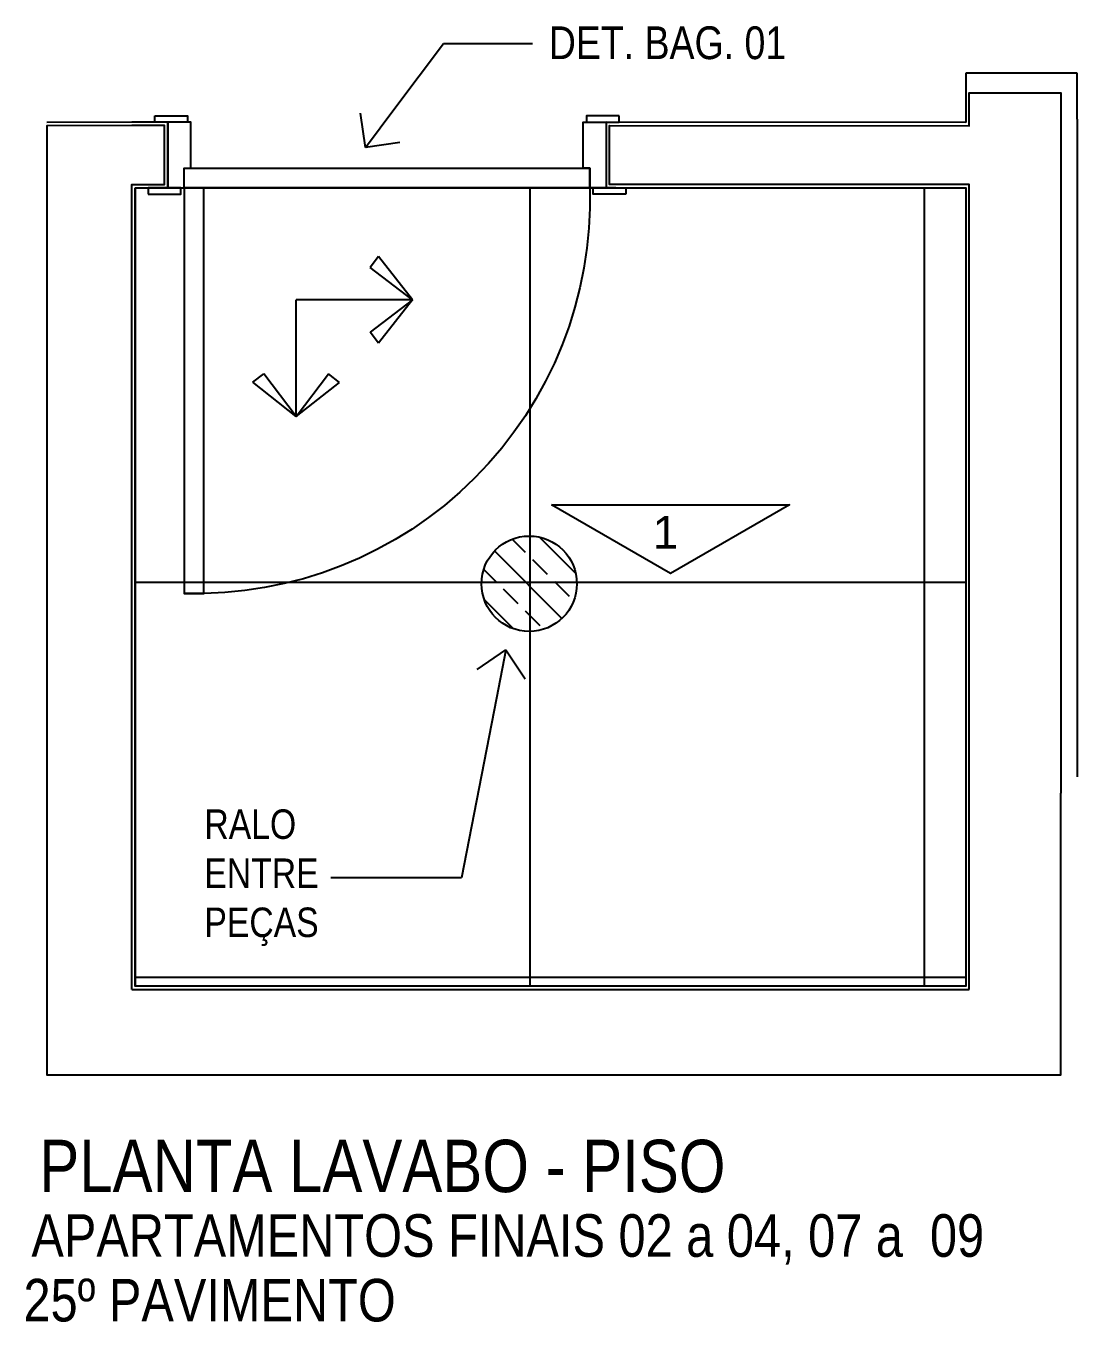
# Model space of a CAD drawing. Header units: metres. Extents: x 3 to 168, y -142 to 28.
# Drawn here: x 93.487 to 95.094, y -25.049 to -23.068 of the extents above; entities that cross this region are included whole.
import ezdxf
from ezdxf import colors
from ezdxf.entities.mleader import LeaderData, LeaderLine
from ezdxf.math import Vec2, Vec3

# ---------------------------------------------------------------- set-up
doc = ezdxf.new("R2010")
doc.units = ezdxf.units.M
doc.linetypes.add('DASHEDX2', pattern=[1.5, 1, -0.5])
for name, color, linetype in [('ARQ-ALV ACAB', 4, 'Continuous'), ('ARQ-ALV OSSO', 5, 'Continuous'), ('ARQ-AUX2', 2, 'Continuous'), ('ARQ-CAX @ 1', 1, 'Continuous'), ('ARQ-CERÂMICA', 7, 'Continuous'), ('ARQ-PRJ', 7, 'DASHEDX2'), ('ARQ-SIM', 1, 'Continuous'), ('ARQ-TXT', 2, 'Continuous')]:
    doc.layers.add(name, color=color, linetype=linetype)
doc.styles.add('Adesa', font='ARIALN.TTF')
doc.styles.add('Arial', font='arial.ttf')

# ---------------------------------------------------------------- blocks, each defined once
blk = doc.blocks.new('*U116')
for points in [[(0, 0), (0, 0.62), (0.03, 0.62), (0.03, 0)], [(-0.055, 0.01), (-0.005, 0.01), (-0.005, 0), (-0.055, 0)], [(0.675, 0.01), (0.625, 0.01), (0.625, 0), (0.675, 0)], [(-0.045, -0.11), (0.005, -0.11), (0.005, -0.1), (-0.045, -0.1)], [(0.665, -0.11), (0.615, -0.11), (0.615, -0.1), (0.665, -0.1)]]:
    blk.add_lwpolyline(points, close=True)
for points in [[(-0.04, 0), (0, 0), (0, -0.03), (0.01, -0.03), (0.01, -0.1), (-0.025, -0.1), (-0.025, 0)], [(0.66, 0), (0.62, 0), (0.62, -0.03), (0.61, -0.03), (0.61, -0.1), (0.645, -0.1), (0.645, 0)]]:
    blk.add_lwpolyline(points)
at = {"layer": 'ARQ-PRJ'}
blk.add_arc((0.0179, 0.0179), 0.6024, 358.2986, 91.7014, dxfattribs=at)
blk = doc.blocks.new('VISTA')
at = {"layer": 'ARQ-SIM'}
blk.add_lwpolyline([(-0.00525, -0.009093), (-0.00525, 0.009093), (0, 0)], close=True, dxfattribs=at)
at = {"layer": 'ARQ-SIM', "color": 5, "style": 'Adesa'}
blk.add_attdef('4', (-0.001899, -0.001351), '', height=0.0025, rotation=90, dxfattribs=at)
blk = doc.blocks.new('Seta para pag.piso')
for p, q in [((0, 0.1126), (-0.0418, 0.0796)), ((0, 0.1126), (-0.0312, 0.0715)), ((0, 0.1126), (0, 0)), ((0, 0.1126), (0.0418, 0.0795)), ((0, 0.1126), (0.0312, 0.0715)), ((-0.0418, 0.0796), (-0.0312, 0.0715)), ((0.0418, 0.0795), (0.0312, 0.0715)), ((-0.1126, 0), (-0.0795, 0.0418)), ((-0.0795, 0.0418), (-0.0715, 0.0312)), ((-0.1126, 0), (-0.0715, 0.0312)), ((-0.1126, 0), (0, 0)), ((-0.1126, 0), (-0.0796, -0.0418)), ((-0.1126, 0), (-0.0715, -0.0312)), ((-0.0796, -0.0418), (-0.0715, -0.0312))]:
    blk.add_line(p, q)
blk = doc.blocks.new('PL RALO')
at = {"layer": 'ARQ-AUX2'}
h = blk.add_hatch(dxfattribs=at)
h.set_pattern_fill('BRASS', color=8, scale=0.01, angle=315)
h.set_pattern_definition([(315, (-278.116365, 1040.018154), (0.0449012806, 0.0449012806), []), (315, (-278.093914, 1040.040605), (0.0449012806, 0.0449012806), [0.03175, -0.015875])])
edge = h.paths.add_edge_path()
edge.add_arc((0, 0), 0.0729, 270, 630)
blk.add_circle((0, 0), 0.0729, dxfattribs=at)
blk = doc.blocks.new('_Open90')
at = {"color": 0, "linetype": 'ByBlock', "lineweight": -2}
for p, q in [((-0.5, 0.5), (0, 0)), ((0, 0), (-1, 0)), ((0, 0), (-0.5, -0.5))]:
    blk.add_line(p, q, dxfattribs=at)
blk = doc.blocks.new('AREAS MOLHADAS')
at = {"layer": 'ARQ-CERÂMICA'}
h = blk.add_hatch(dxfattribs=at)
h.set_pattern_fill('NET', color=256, scale=0.19)
h.set_pattern_definition([(0, (93.65394, -23.31584), (0, 0.60325), []), (90, (93.65394, -23.31584), (-0.60325, 4e-17), [])])
h.paths.add_polyline_path([(93.6539, -23.3158), (94.9239, -23.3158), (94.9237, -24.536), (93.654, -24.5358)])
at = {"layer": 'ARQ-ALV ACAB'}
for p, q in [((95.0939, -23.1409), (94.9239, -23.1409)), ((94.9239, -23.1409), (94.9239, -23.216)), ((95.0939, -23.211), (95.0939, -23.1409)), ((95.0939, -23.211), (95.0939, -24.216)), ((93.6489, -23.2158), (93.5189, -23.2161)), ((93.7039, -23.2158), (93.6489, -23.2158)), ((93.7039, -23.3158), (93.7039, -23.2158)), ((94.9239, -23.216), (94.3739, -23.2158)), ((94.3739, -23.2158), (94.3739, -23.3158)), ((93.6539, -24.5358), (93.6539, -23.3158)), ((93.6539, -23.3158), (93.7039, -23.3158)), ((94.3739, -23.3158), (94.9239, -23.316)), ((94.9239, -23.316), (94.9239, -24.536)), ((94.9239, -24.536), (93.6539, -24.5358))]:
    blk.add_line(p, q, dxfattribs=at)
at = {"layer": 'ARQ-ALV OSSO'}
for p, q in [((95.0689, -23.211), (95.0689, -24.241)), ((94.9289, -24.541, 0), (94.9289, -24.211))]:
    blk.add_line(p, q, dxfattribs=at)
for points in [[(94.9289, -24.211), (94.9289, -23.311), (94.3789, -23.3108), (94.3789, -23.2208), (94.9289, -23.221), (94.9289, -23.1709), (95.0689, -23.1709), (95.0689, -23.211)], [(93.6489, -24.5408), (93.6489, -23.3108), (93.6989, -23.3108), (93.6989, -23.2208), (93.6489, -23.2208), (93.5189, -23.2211), (93.5189, -24.5416)], [(93.5189, -24.5416), (93.5189, -24.6716), (95.0689, -24.6716), (95.0689, -24.241)]]:
    blk.add_lwpolyline(points, dxfattribs=at)
at = {"layer": 'ARQ-ALV OSSO', "elevation": 0}
blk.add_lwpolyline([(93.6489, -24.5408), (94.9289, -24.541)], dxfattribs=at)
at = {"layer": 'ARQ-CERÂMICA'}
blk.add_lwpolyline([(93.6539, -23.3158), (94.9239, -23.3158), (94.9237, -24.536), (93.654, -24.5358)], close=True, dxfattribs=at)
at = {"layer": 'ARQ-SIM'}
blk.add_lwpolyline([(93.7289, -23.2858), (94.3489, -23.2858), (94.3489, -23.3158), (93.7289, -23.3158)], close=True, dxfattribs=at)
at = {"layer": 'ARQ-CAX @ 1', "xscale": -1, "rotation": 180}
blk.add_blockref('*U116', (93.7289, -23.3158), dxfattribs=at)
at = {"layer": 'ARQ-CERÂMICA', "xscale": 1.58230973583663, "yscale": 1.58230973583663, "zscale": 1.58230973583663, "rotation": 180}
blk.add_blockref('Seta para pag.piso', (93.8999, -23.4872), dxfattribs=at)
at = {"layer": 'ARQ-CERÂMICA'}
blk.add_blockref('PL RALO', (94.2563, -23.9209), dxfattribs=at)
at = {"layer": 'ARQ-SIM', "ltscale": 0.03}
ref = blk.add_blockref('VISTA', (94.4722, -23.9054), dxfattribs=dict(at, xscale=20.00000000011565, yscale=20.00000000011565, zscale=20.00000000011565, rotation=270))
ref.add_attrib('4', '1', (94.4452, -23.8674), dxfattribs={"color": 3, "height": 0.05, "style": 'Arial'})
at = {"layer": 'ARQ-TXT', "ltscale": 0.5, "style": 'Adesa'}
blk.add_text('PLANTA LAVABO - PISO', height=0.08, dxfattribs=at).set_placement((93.5073, -24.8507))
at = {"layer": 'ARQ-TXT', "style": 'Adesa'}
for s, p in [('APARTAMENTOS FINAIS 02 a 04, 07 a  09', (93.4952, -24.9495, 108.9697)), ('25º PAVIMENTO', (93.4831, -25.0483, 217.9394))]:
    blk.add_text(s, height=0.065, dxfattribs=at).set_placement(p)
at = {"layer": 'ARQ-SIM'}
ml = blk.add_multileader_mtext('Standard', dxfattribs=at)
ml.set_content('DET. BAG. 01', color=2, style='Adesa')
ml.set_leader_properties(color=256)
ml.set_arrow_properties(name='OPEN90')
ml.build(insert=Vec2(0, 0))
ml.multileader.update_dxf_attribs({"text_left_attachment_type": 2, "text_right_attachment_type": 2, "dogleg_length": 0.2, "arrow_head_size": 0.075})
ctx = ml.context
ctx.base_point, ctx.char_height, ctx.arrow_head_size, ctx.landing_gap_size, ctx.plane_origin = Vec3(94.2613, -23.0951), 0.05, 0.075, 0.025, Vec3(94.0186, -23.3801)
ctx.left_attachment, ctx.right_attachment = 2, 2
notes = []
notes.append((ctx, [(0, (1, 1, 0), (94.1255, -23.0951), (1, 0), 0.1358, [(0, [(94.006, -23.2541)], 0, [])])]))
ctx.mtext.insert, ctx.mtext.flow_direction = Vec3(94.2863, -23.0692), 5
ml = blk.add_multileader_mtext('Standard', dxfattribs=at)
ml.set_content('RALO ENTRE PEÇAS', color=2, style='Adesa')
ml.set_leader_properties(color=256)
ml.set_arrow_properties(name='OPEN90')
ml.build(insert=Vec2(0, 0))
ml.multileader.update_dxf_attribs({"text_left_attachment_type": 2, "text_right_attachment_type": 2, "dogleg_length": 0.2, "arrow_head_size": 0.075})
ctx = ml.context
ctx.base_point, ctx.char_height, ctx.arrow_head_size, ctx.landing_gap_size, ctx.plane_origin = Vec3(93.7347, -24.3706), 0.045, 0.075, 0.025, Vec3(94.348, -24.2134)
ctx.left_attachment, ctx.right_attachment = 2, 2
notes.append((ctx, [(1, (1, 1, 0), (94.1528, -24.3706), (-1, 0), 0.2, [(0, [(94.2205, -24.0221)], 0, [])])]))
ctx.mtext.insert, ctx.mtext.width, ctx.mtext.flow_direction = Vec3(93.7597, -24.2658), 0.142536, 5
for ctx, leaders in notes:
    for number, flags, end, landing, length, lines in leaders:
        leader = LeaderData()
        leader.index, (leader.has_last_leader_line, leader.has_dogleg_vector, leader.attachment_direction) = number, flags
        leader.last_leader_point, leader.dogleg_vector, leader.dogleg_length = Vec3(end), Vec3(landing), length
        for number, points, colour, breaks in lines:
            line = LeaderLine()
            line.index, line.vertices, line.color, line.breaks = number, Vec3.list(points), colors.encode_raw_color(colour), breaks
            leader.lines.append(line)
        ctx.leaders.append(leader)

msp = doc.modelspace()

# ---------------------------------------------------------------- block references
msp.add_blockref('AREAS MOLHADAS', (0, 0))

doc.saveas('drawing.dxf')
